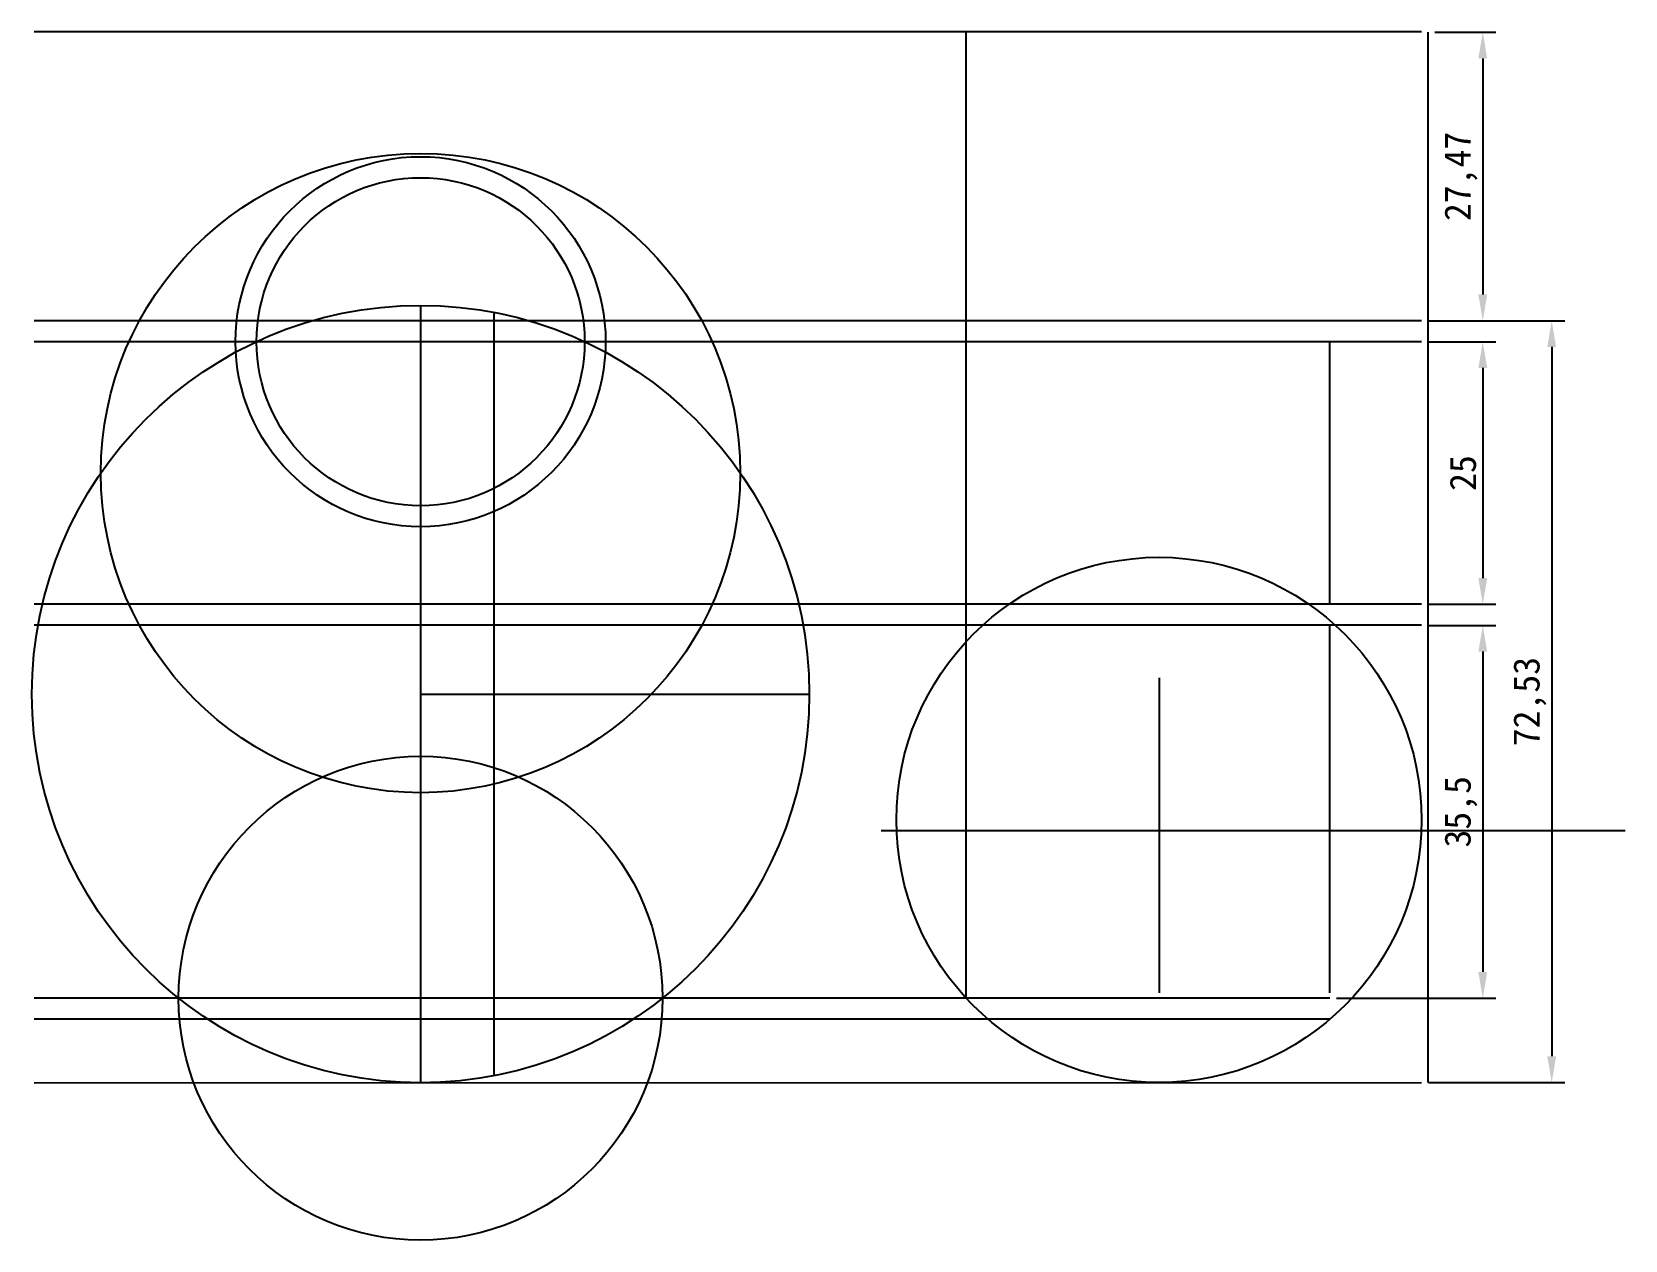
# Model space of a CAD drawing. Header units: millimetres. Extents: x -287 to 5214, y -1967 to 2893.
# Drawn here: x 736.6 to 888.3, y -680.4 to -565.3 of the extents above; entities that cross this region are included whole.
import ezdxf

# ---------------------------------------------------------------- set-up
doc = ezdxf.new("R2010")
doc.units = ezdxf.units.MM
for name, color, linetype in [('内切', 7, 'Continuous'), ('外切', 2, 'Continuous'), ('部件', 22, 'Continuous')]:
    doc.layers.add(name, color=color, linetype=linetype)
doc.styles.get("Standard").update_dxf_attribs({"font": ''})
doc.styles.get('Standard').set_extended_font_data('SimSun')
doc.dimstyles.new('ISO-25', dxfattribs={"dimtxt": 2.5, "dimasz": 2.5, "dimexe": 1.25, "dimexo": 0.625, "dimtad": 1, "dimtxsty": 'Standard', "dimcen": 2.5, "dimadec": 0, "dimazin": 0, "dimtfac": 1, "dimtmove": 0, "dimatfit": 3, "dimfxl": 0, "dimarcsym": 0})

# ---------------------------------------------------------------- blocks, each defined once
blk = doc.blocks.new('*D133')
at = {"layer": 'Defpoints', "color": 0}
for p in [(868.92, -592.82), (868.93, -665.35), (881.3, -665.35)]:
    blk.add_point(p, dxfattribs=at)
at = {"layer": '外切', "color": 0, "lineweight": -2}
for p, q in [((869.54, -592.82), (882.55, -592.82)), ((881.3, -595.32), (881.3, -662.85)), ((869.56, -665.35), (882.55, -665.35))]:
    blk.add_line(p, q, dxfattribs=at)
at = {"layer": '外切', "color": 0}
for points in [[(880.88, -595.32), (881.72, -595.32), (881.3, -592.82)], [(880.88, -662.85), (881.72, -662.85), (881.3, -665.35)]]:
    blk.add_solid(points, dxfattribs=at)
at = {"layer": '外切', "color": 0, "insert": (879.22, -629.08), "char_height": 2.5, "attachment_point": 5, "rotation": 90}
blk.add_mtext('72,53', dxfattribs=at)
blk = doc.blocks.new('*D134')
at = {"layer": 'Defpoints', "color": 0}
for p in [(868.92, -621.82), (860.2, -657.32), (874.74, -657.32)]:
    blk.add_point(p, dxfattribs=at)
at = {"layer": '外切', "color": 0, "lineweight": -2}
for p, q in [((869.54, -621.82), (875.99, -621.82)), ((874.74, -624.32), (874.74, -654.82)), ((860.82, -657.32), (875.99, -657.32))]:
    blk.add_line(p, q, dxfattribs=at)
at = {"layer": '外切', "color": 0}
for points in [[(874.32, -624.32), (875.16, -624.32), (874.74, -621.82)], [(874.32, -654.82), (875.16, -654.82), (874.74, -657.32)]]:
    blk.add_solid(points, dxfattribs=at)
at = {"layer": '外切', "color": 0, "insert": (872.66, -639.57), "char_height": 2.5, "attachment_point": 5, "rotation": 90}
blk.add_mtext('35,5', dxfattribs=at)
blk = doc.blocks.new('*D135')
at = {"layer": 'Defpoints', "color": 0}
for p in [(868.92, -594.82), (868.92, -619.82), (874.74, -619.82)]:
    blk.add_point(p, dxfattribs=at)
at = {"layer": '外切', "color": 0, "lineweight": -2}
for p, q in [((869.54, -594.82), (875.99, -594.82)), ((874.74, -597.32), (874.74, -617.32)), ((869.54, -619.82), (875.99, -619.82))]:
    blk.add_line(p, q, dxfattribs=at)
at = {"layer": '外切', "color": 0}
for points in [[(874.32, -597.32), (875.16, -597.32), (874.74, -594.82)], [(874.32, -617.32), (875.16, -617.32), (874.74, -619.82)]]:
    blk.add_solid(points, dxfattribs=at)
at = {"layer": '外切', "color": 0, "insert": (872.86, -607.32), "char_height": 2.5, "attachment_point": 5, "rotation": 90}
blk.add_mtext('25', dxfattribs=at)
blk = doc.blocks.new('*D136')
at = {"layer": 'Defpoints', "color": 0}
for p in [(869.56, -565.35), (869.56, -592.82), (874.74, -592.82)]:
    blk.add_point(p, dxfattribs=at)
at = {"layer": '外切', "color": 0, "lineweight": -2}
for p, q in [((870.18, -565.35), (875.99, -565.35)), ((874.74, -567.85), (874.74, -590.32)), ((870.18, -592.82), (875.99, -592.82))]:
    blk.add_line(p, q, dxfattribs=at)
at = {"layer": '外切', "color": 0}
for points in [[(874.32, -567.85), (875.16, -567.85), (874.74, -565.35)], [(874.32, -590.32), (875.16, -590.32), (874.74, -592.82)]]:
    blk.add_solid(points, dxfattribs=at)
at = {"layer": '外切', "color": 0, "insert": (872.66, -579.08), "char_height": 2.5, "attachment_point": 5, "rotation": 90}
blk.add_mtext('27,47', dxfattribs=at)

msp = doc.modelspace()

# ---------------------------------------------------------------- linework, layer by layer
at = {"layer": '内切'}
for p, q in [((773.63, -591.362), (773.63, -665.362)), ((780.63, -664.694), (780.63, -592.031)), ((860.196, -619.818), (860.196, -594.818)), ((860.196, -656.818), (860.196, -621.818)), ((773.63, -628.362), (810.63, -628.362)), ((817.46, -641.344), (888.29, -641.344))]:
    msp.add_line(p, q, dxfattribs=at)
at = {"layer": '内切', "color": 4}
msp.add_line((843.92, -626.818), (843.92, -656.818), dxfattribs=at)
at = {"layer": '外切'}
for p, q in [((825.566, -605.318), (825.566, -565.318)), ((869.556, -665.348), (869.556, -565.348)), ((825.566, -657.318), (825.566, -597.318)), ((825.566, -657.318), (825.566, -602.318)), ((825.566, -657.318), (825.566, -607.318)), ((736.849, -665.368), (868.92, -665.348))]:
    msp.add_line(p, q, dxfattribs=at)
for centre, radius in [((773.63, -628.362), 37), ((843.92, -640.344), 25)]:
    msp.add_circle(centre, radius, dxfattribs=at)
at = {"layer": '部件', "color": 1}
for p, q in [((868.92, -565.318), (736.849, -565.318)), ((868.92, -592.818), (736.849, -592.818)), ((868.92, -594.818), (736.849, -594.818)), ((868.92, -619.818), (736.849, -619.818)), ((868.92, -621.818), (736.849, -621.818))]:
    msp.add_line(p, q, dxfattribs=at)
at = {"layer": '部件', "color": 3}
for p, q in [((860.196, -657.318), (736.849, -657.318)), ((860.196, -659.318), (736.849, -659.318))]:
    msp.add_line(p, q, dxfattribs=at)
at = {"layer": '部件'}
for centre, radius in [((773.63, -607.318), 30.433), ((773.63, -594.818), 17.614), ((773.63, -594.818), 15.614), ((773.63, -628.362), 37), ((773.63, -657.318), 23.034)]:
    msp.add_circle(centre, radius, dxfattribs=at)

# ---------------------------------------------------------------- dimensions: what is measured, and where the dimension line sits
at = {"layer": '外切'}
for base, p1, p2, picture, middle in [((874.739, -592.818), (869.556, -565.348), (869.556, -592.818), '*D136', (872.656, -579.083)), ((881.299, -665.348), (868.92, -592.818), (868.931, -665.348), '*D133', (879.216, -629.083)), ((874.739, -619.818), (868.92, -594.818), (868.92, -619.818), '*D135', (872.864, -607.318)), ((874.739, -657.318), (868.92, -621.818), (860.196, -657.318), '*D134', (872.656, -639.568))]:
    dim = msp.add_linear_dim(base=base, p1=p1, p2=p2, angle=90, dimstyle='ISO-25', dxfattribs=at)
    dim.commit()
    dim.dimension.update_dxf_attribs({"geometry": picture, "text_midpoint": middle})

doc.saveas('drawing.dxf')
